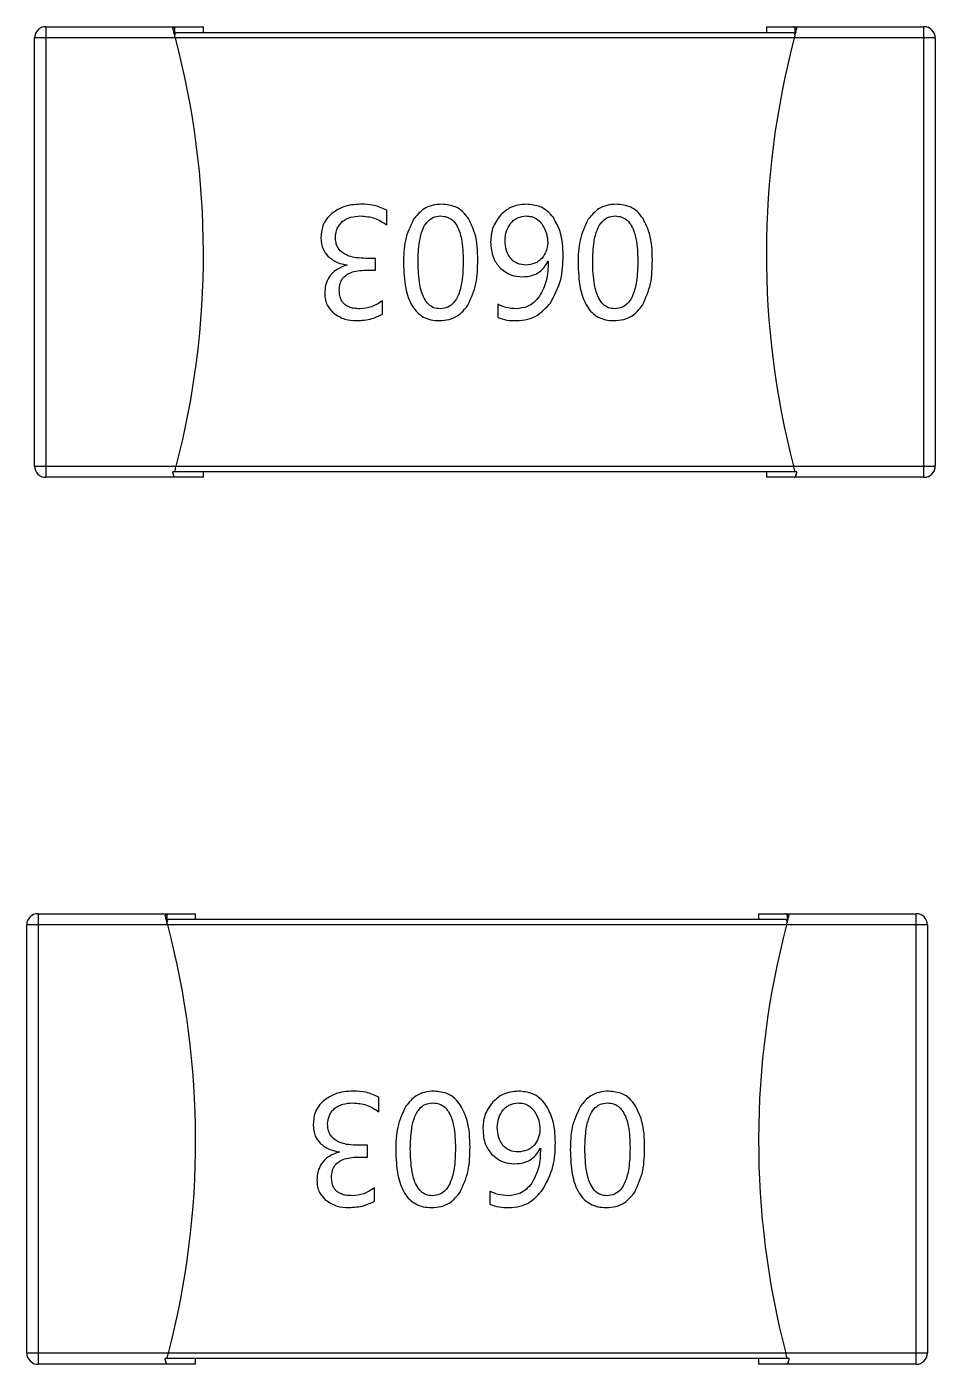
# Model space of a CAD drawing. Header units: millimetres. Extents: x 46.9 to 121.6, y 35.9 to 78.2.
# Drawn here: x 63.132 to 64.746, y 39.605 to 41.98 of the extents above; entities that cross this region are included whole.
import ezdxf

# ---------------------------------------------------------------- set-up
doc = ezdxf.new("R2010")
doc.units = ezdxf.units.MM

msp = doc.modelspace()

# ---------------------------------------------------------------- linework, layer by layer
at = {"color": 7, "linetype": 'Continuous', "lineweight": 25}
for p, q in [((63.1656, 41.9797), (63.1656, 41.1797)), ((63.1656, 41.9797), (63.4455, 41.9797)), ((63.3947, 41.977), (63.3912, 41.977)), ((63.3928, 41.9697), (63.3932, 41.9697)), ((63.3947, 41.9639), (63.3947, 41.977)), ((63.3974, 41.9697), (64.4937, 41.9697)), ((63.4455, 41.9697), (63.4455, 41.9797)), ((64.4455, 41.9797), (64.4455, 41.9697)), ((64.4455, 41.9797), (64.7255, 41.9797)), ((64.4999, 41.977), (64.4963, 41.977)), ((64.4963, 41.977), (64.4963, 41.9639)), ((64.4979, 41.9697), (64.4983, 41.9697)), ((64.7255, 41.1797), (64.7255, 41.9797)), ((64.7455, 41.9597), (63.1456, 41.9597)), ((63.1456, 41.1997), (63.1456, 41.9597)), ((64.7455, 41.9597), (64.7455, 41.1997)), ((63.7711, 41.6278), (63.7711, 41.654)), ((63.751, 41.5684), (63.7343, 41.5684)), ((63.751, 41.5475), (63.751, 41.5684)), ((63.7351, 41.5475), (63.751, 41.5475)), ((63.7634, 41.4692), (63.7634, 41.4931)), ((63.9683, 41.4869), (63.9683, 41.4637)), ((63.1456, 41.1997), (64.4937, 41.1997)), ((63.4455, 41.1797), (63.1656, 41.1797)), ((63.3947, 41.1897), (63.3912, 41.1897)), ((63.3928, 41.1824), (63.3932, 41.1824)), ((63.3932, 41.1824), (63.3932, 41.184)), ((64.4952, 41.1897), (63.3959, 41.1897)), ((63.4455, 41.1797), (63.4455, 41.1897)), ((64.4455, 41.1897), (64.4455, 41.1797)), ((64.7255, 41.1797), (64.4455, 41.1797)), ((64.4937, 41.1997), (64.7455, 41.1997)), ((64.4999, 41.1897), (64.4963, 41.1897)), ((64.4979, 41.184), (64.4979, 41.1824)), ((64.4979, 41.1824), (64.4983, 41.1824)), ((63.1518, 40.4049), (63.1518, 39.6049)), ((63.1518, 40.4049), (63.4317, 40.4049)), ((63.3809, 40.4022), (63.3774, 40.4022)), ((63.3809, 40.3891), (63.3809, 40.4022)), ((63.4317, 40.3949), (63.4317, 40.4049)), ((64.4317, 40.4049), (64.4317, 40.3949)), ((64.4317, 40.4049), (64.7117, 40.4049)), ((64.4861, 40.4022), (64.4825, 40.4022)), ((64.4825, 40.4022), (64.4825, 40.3891)), ((64.7117, 39.6049), (64.7117, 40.4049)), ((63.1318, 39.6249), (63.1318, 40.3849)), ((64.7317, 40.3849), (63.1318, 40.3849)), ((63.379, 40.3949), (63.3794, 40.3949)), ((63.3836, 40.3949), (64.4799, 40.3949)), ((64.4841, 40.3949), (64.4845, 40.3949)), ((64.7317, 40.3849), (64.7317, 39.6249)), ((63.7573, 40.053), (63.7573, 40.0792)), ((63.7372, 39.9936), (63.7205, 39.9936)), ((63.7372, 39.9727), (63.7372, 39.9936)), ((63.7213, 39.9727), (63.7372, 39.9727)), ((63.7496, 39.8944), (63.7496, 39.9183)), ((63.9545, 39.9121), (63.9545, 39.8889)), ((63.1318, 39.6249), (64.4799, 39.6249)), ((63.3809, 39.6149), (63.3774, 39.6149)), ((64.4814, 39.6149), (63.3821, 39.6149)), ((63.4317, 39.6049), (63.4317, 39.6149)), ((64.4317, 39.6149), (64.4317, 39.6049)), ((64.4799, 39.6249), (64.7317, 39.6249)), ((64.4861, 39.6149), (64.4825, 39.6149)), ((63.4317, 39.6049), (63.1518, 39.6049)), ((63.379, 39.6076), (63.3794, 39.6076)), ((63.3794, 39.6076), (63.3794, 39.6092)), ((64.7117, 39.6049), (64.4317, 39.6049)), ((64.4841, 39.6092), (64.4841, 39.6076)), ((64.4841, 39.6076), (64.4845, 39.6076))]:
    msp.add_line(p, q, dxfattribs=at)
for centre, radius, start, end in [((63.1656, 41.9597), 0.02, 90, 180), ((64.7255, 41.9597), 0.02, 0, 90), ((61.9456, 41.5768), 1.5, 345.4382, 14.7879), ((65.9455, 41.5768), 1.5, 165.2121, 194.5618), ((63.1656, 41.1997), 0.02, 180, 270), ((64.7255, 41.1997), 0.02, 270, 0), ((63.1518, 40.3849), 0.02, 90, 180), ((64.7117, 40.3849), 0.02, 0, 90), ((61.9318, 40.002), 1.5, 345.4382, 14.7879), ((65.9317, 40.002), 1.5, 165.2121, 194.5618), ((63.1518, 39.6249), 0.02, 180, 270), ((64.7117, 39.6249), 0.02, 270, 0)]:
    msp.add_arc(centre, radius, start, end, dxfattribs=at)
for points, knots in [([(63.3929, 41.9707), (63.3925, 41.9721), (63.3919, 41.9745), (63.3914, 41.9762), (63.3912, 41.977)], [0, 0, 0, 0, 0.564669, 1, 1, 1, 1]), ([(63.3928, 41.9697), (63.3928, 41.9699), (63.3928, 41.9702), (63.3929, 41.9705), (63.3929, 41.9707)], [0, 0, 0, 0, 0.559997, 1, 1, 1, 1]), ([(63.3929, 41.9707), (63.393, 41.9705), (63.3931, 41.9701), (63.3932, 41.9698), (63.3932, 41.9697)], [0, 0, 0, 0, 0.56, 1, 1, 1, 1]), ([(63.3959, 41.9597), (63.3953, 41.9616), (63.3944, 41.9651), (63.3936, 41.9683), (63.3932, 41.9697)], [0, 0, 0, 0, 0.559724, 1, 1, 1, 1]), ([(63.3947, 41.977), (63.3952, 41.9778), (63.3961, 41.9794), (63.397, 41.9796), (63.3974, 41.9797)], [0, 0, 0, 0, 0.559746, 1, 1, 1, 1]), ([(63.3949, 41.9633), (63.395, 41.9643), (63.3953, 41.9663), (63.396, 41.9683), (63.3967, 41.9695), (63.3971, 41.9696), (63.3974, 41.9697)], [0, 0, 0, 0, 0.274829, 0.552481, 0.774418, 1, 1, 1, 1]), ([(64.4963, 41.977), (64.4959, 41.9778), (64.495, 41.9794), (64.4941, 41.9796), (64.4937, 41.9797)], [0, 0, 0, 0, 0.558014, 1, 1, 1, 1]), ([(64.4937, 41.9697), (64.494, 41.9696), (64.4946, 41.9693), (64.4953, 41.9677), (64.4959, 41.9657), (64.4961, 41.9641), (64.4962, 41.9633)], [0, 0, 0, 0, 0.283508, 0.566177, 0.785164, 1, 1, 1, 1]), ([(64.4952, 41.9597), (64.4957, 41.9616), (64.4967, 41.9651), (64.4975, 41.9683), (64.4979, 41.9697)], [0, 0, 0, 0, 0.5610111, 1, 1, 1, 1]), ([(64.4979, 41.9697), (64.4979, 41.9699), (64.498, 41.9702), (64.4981, 41.9705), (64.4981, 41.9707)], [0, 0, 0, 0, 0.56, 1, 1, 1, 1]), ([(64.4981, 41.9707), (64.4985, 41.9721), (64.4992, 41.9745), (64.4997, 41.9762), (64.4999, 41.977)], [0, 0, 0, 0, 0.5631298, 1, 1, 1, 1]), ([(64.4983, 41.9697), (64.4983, 41.9699), (64.4982, 41.9702), (64.4982, 41.9705), (64.4981, 41.9707)], [0, 0, 0, 0, 0.559617, 1, 1, 1, 1]), ([(63.7253, 41.6646), (63.7142, 41.664), (63.6954, 41.6629), (63.6799, 41.6524), (63.6736, 41.6481)], [0, 0, 0, 0, 0.58927, 1, 1, 1, 1]), ([(63.7711, 41.654), (63.7636, 41.6574), (63.749, 41.664), (63.733, 41.6644), (63.7253, 41.6646)], [0, 0, 0, 0, 0.515881, 1, 1, 1, 1]), ([(63.869, 41.6646), (63.8633, 41.6642), (63.8523, 41.6635), (63.8336, 41.6556), (63.8245, 41.6447), (63.8189, 41.6379)], [0, 0, 0, 0, 0.288391, 0.55882, 1, 1, 1, 1]), ([(63.9163, 41.6392), (63.913, 41.6435), (63.9068, 41.6518), (63.8907, 41.6624), (63.8773, 41.6637), (63.869, 41.6646)], [0, 0, 0, 0, 0.28823, 0.55782, 1, 1, 1, 1]), ([(64.0193, 41.6646), (64.0095, 41.6637), (63.9922, 41.662), (63.9793, 41.6507), (63.9737, 41.6458)], [0, 0, 0, 0, 0.566262, 1, 1, 1, 1]), ([(64.0672, 41.6408), (64.0638, 41.6449), (64.0572, 41.6527), (64.041, 41.6626), (64.0276, 41.6638), (64.0193, 41.6646)], [0, 0, 0, 0, 0.28371, 0.553416, 1, 1, 1, 1]), ([(64.1791, 41.6646), (64.1734, 41.6642), (64.1624, 41.6635), (64.1437, 41.6556), (64.1347, 41.6447), (64.129, 41.6379)], [0, 0, 0, 0, 0.2883908, 0.5588198, 1, 1, 1, 1]), ([(64.2264, 41.6392), (64.2232, 41.6435), (64.2169, 41.6518), (64.2009, 41.6624), (64.1875, 41.6637), (64.1791, 41.6646)], [0, 0, 0, 0, 0.28823, 0.55782, 1, 1, 1, 1]), ([(63.6736, 41.6481), (63.6703, 41.6449), (63.6638, 41.6386), (63.6558, 41.6239), (63.6548, 41.612), (63.6541, 41.6045)], [0, 0, 0, 0, 0.279307, 0.550198, 1, 1, 1, 1]), ([(63.68, 41.6063), (63.6806, 41.6116), (63.6816, 41.6193), (63.6868, 41.6282), (63.6903, 41.6318), (63.6921, 41.6336)], [0, 0, 0, 0, 0.509394, 0.751839, 1, 1, 1, 1]), ([(63.6921, 41.6336), (63.6942, 41.6352), (63.6988, 41.6385), (63.7098, 41.6428), (63.7188, 41.6433), (63.7248, 41.6437)], [0, 0, 0, 0, 0.228631, 0.484644, 1, 1, 1, 1]), ([(63.7248, 41.6437), (63.7332, 41.643), (63.75, 41.6417), (63.7641, 41.6324), (63.7711, 41.6278)], [0, 0, 0, 0, 0.499309, 1, 1, 1, 1]), ([(63.8189, 41.6379), (63.8132, 41.6256), (63.8017, 41.601), (63.8012, 41.5739), (63.8009, 41.5604)], [0, 0, 0, 0, 0.499978, 1, 1, 1, 1]), ([(63.8269, 41.5627), (63.8272, 41.5744), (63.8277, 41.5938), (63.8335, 41.6177), (63.8417, 41.6329), (63.853, 41.6422), (63.8621, 41.6432), (63.8667, 41.6437)], [0, 0, 0, 0, 0.351816, 0.579785, 0.732323, 0.864404, 1, 1, 1, 1]), ([(63.8667, 41.6437), (63.8707, 41.6433), (63.8785, 41.6427), (63.8891, 41.636), (63.8987, 41.6229), (63.9061, 41.5981), (63.9067, 41.5771), (63.9071, 41.564)], [0, 0, 0, 0, 0.121688, 0.232035, 0.366597, 0.604955, 1, 1, 1, 1]), ([(63.9329, 41.5652), (63.9325, 41.5812), (63.932, 41.6072), (63.9206, 41.6304), (63.9163, 41.6392)], [0, 0, 0, 0, 0.619316, 1, 1, 1, 1]), ([(63.9737, 41.6458), (63.9679, 41.638), (63.9573, 41.6235), (63.9563, 41.6057), (63.9558, 41.5976)], [0, 0, 0, 0, 0.5404618, 1, 1, 1, 1]), ([(63.9814, 41.6003), (63.9818, 41.6061), (63.9825, 41.6175), (63.9888, 41.6269), (63.9918, 41.6315)], [0, 0, 0, 0, 0.515713, 1, 1, 1, 1]), ([(63.9918, 41.6315), (63.9936, 41.6333), (63.9972, 41.6368), (64.006, 41.642), (64.0135, 41.643), (64.0186, 41.6437)], [0, 0, 0, 0, 0.252847, 0.49709, 1, 1, 1, 1]), ([(64.0186, 41.6437), (64.0218, 41.6435), (64.0279, 41.6431), (64.0382, 41.6389), (64.0434, 41.6332), (64.0467, 41.6296)], [0, 0, 0, 0, 0.295822, 0.557156, 1, 1, 1, 1]), ([(64.0845, 41.5732), (64.084, 41.5878), (64.0833, 41.6119), (64.0717, 41.6327), (64.0672, 41.6408)], [0, 0, 0, 0, 0.61021, 1, 1, 1, 1]), ([(64.129, 41.6379), (64.1233, 41.6256), (64.1118, 41.601), (64.1113, 41.5739), (64.1111, 41.5604)], [0, 0, 0, 0, 0.499978, 1, 1, 1, 1]), ([(64.137, 41.5627), (64.1373, 41.5744), (64.1379, 41.5938), (64.1436, 41.6177), (64.1519, 41.6329), (64.1632, 41.6422), (64.1722, 41.6432), (64.1768, 41.6437)], [0, 0, 0, 0, 0.351816, 0.579785, 0.732323, 0.864404, 1, 1, 1, 1]), ([(64.1768, 41.6437), (64.1809, 41.6433), (64.1886, 41.6427), (64.1992, 41.636), (64.2088, 41.6229), (64.2162, 41.5981), (64.2168, 41.5771), (64.2172, 41.564)], [0, 0, 0, 0, 0.1216883, 0.2320353, 0.3665967, 0.6049552, 1, 1, 1, 1]), ([(64.243, 41.5652), (64.2427, 41.5812), (64.2421, 41.6072), (64.2307, 41.6304), (64.2264, 41.6392)], [0, 0, 0, 0, 0.619316, 1, 1, 1, 1]), ([(63.7343, 41.5684), (63.7285, 41.5686), (63.7183, 41.5689), (63.705, 41.5719), (63.6954, 41.5762), (63.6885, 41.5817), (63.6837, 41.5884), (63.6805, 41.5967), (63.6802, 41.6029), (63.68, 41.6063)], [0, 0, 0, 0, 0.231348, 0.40628, 0.539648, 0.6487, 0.752933, 0.864661, 1, 1, 1, 1]), ([(64.0467, 41.6296), (64.0499, 41.6242), (64.0561, 41.6137), (64.0568, 41.6016), (64.0571, 41.5958)], [0, 0, 0, 0, 0.520768, 1, 1, 1, 1]), ([(63.6541, 41.6045), (63.6548, 41.5977), (63.6559, 41.5856), (63.6635, 41.5763), (63.6668, 41.5723)], [0, 0, 0, 0, 0.56689, 1, 1, 1, 1]), ([(63.9558, 41.5976), (63.9564, 41.5879), (63.9575, 41.5714), (63.9672, 41.5582), (63.9713, 41.5527)], [0, 0, 0, 0, 0.583943, 1, 1, 1, 1]), ([(63.9913, 41.5682), (63.9884, 41.5728), (63.9823, 41.5826), (63.9818, 41.5942), (63.9814, 41.6003)], [0, 0, 0, 0, 0.470719, 1, 1, 1, 1]), ([(64.0571, 41.5958), (64.0566, 41.5907), (64.0555, 41.5806), (64.0495, 41.5723), (64.0466, 41.5682)], [0, 0, 0, 0, 0.501966, 1, 1, 1, 1]), ([(63.6668, 41.5723), (63.6722, 41.5679), (63.6823, 41.5598), (63.695, 41.5578), (63.701, 41.5569)], [0, 0, 0, 0, 0.533051, 1, 1, 1, 1]), ([(63.8009, 41.5604), (63.8015, 41.5454), (63.8024, 41.5189), (63.8123, 41.4885), (63.8251, 41.472), (63.8364, 41.4637), (63.8498, 41.4587), (63.8595, 41.4581), (63.8645, 41.4579)], [0, 0, 0, 0, 0.331386, 0.583053, 0.688634, 0.788355, 0.889745, 1, 1, 1, 1]), ([(63.8659, 41.4789), (63.8621, 41.4793), (63.8548, 41.4799), (63.8446, 41.4868), (63.8351, 41.5005), (63.8279, 41.5267), (63.8273, 41.5488), (63.8269, 41.5627)], [0, 0, 0, 0, 0.1099366, 0.2142178, 0.3482632, 0.5925867, 1, 1, 1, 1]), ([(63.9071, 41.564), (63.9068, 41.5517), (63.9062, 41.5313), (63.9003, 41.5061), (63.8917, 41.4902), (63.88, 41.4804), (63.8706, 41.4794), (63.8659, 41.4789)], [0, 0, 0, 0, 0.3533601, 0.5827108, 0.7352162, 0.8662597, 1, 1, 1, 1]), ([(63.9154, 41.4851), (63.921, 41.4977), (63.9323, 41.5232), (63.9327, 41.5511), (63.9329, 41.5652)], [0, 0, 0, 0, 0.4958576, 1, 1, 1, 1]), ([(64.0189, 41.5566), (64.0136, 41.5571), (64.0058, 41.5578), (63.9967, 41.5629), (63.9931, 41.5664), (63.9913, 41.5682)], [0, 0, 0, 0, 0.513507, 0.754491, 1, 1, 1, 1]), ([(64.0127, 41.5357), (64.0181, 41.5361), (64.0286, 41.5368), (64.0418, 41.5432), (64.0517, 41.5523), (64.0558, 41.5595), (64.058, 41.5632)], [0, 0, 0, 0, 0.290752, 0.557527, 0.769999, 1, 1, 1, 1]), ([(64.0466, 41.5682), (64.0447, 41.5665), (64.041, 41.5631), (64.0319, 41.5582), (64.0242, 41.5573), (64.0189, 41.5566)], [0, 0, 0, 0, 0.245972, 0.488321, 1, 1, 1, 1]), ([(64.058, 41.5632), (64.0578, 41.5514), (64.0575, 41.5295), (64.0473, 41.5103), (64.0427, 41.5015)], [0, 0, 0, 0, 0.542588, 1, 1, 1, 1]), ([(64.0618, 41.4891), (64.0691, 41.5027), (64.0832, 41.529), (64.0841, 41.5588), (64.0845, 41.5732)], [0, 0, 0, 0, 0.517188, 1, 1, 1, 1]), ([(64.1111, 41.5604), (64.1116, 41.5454), (64.1125, 41.5189), (64.1224, 41.4885), (64.1352, 41.472), (64.1466, 41.4637), (64.16, 41.4587), (64.1696, 41.4581), (64.1746, 41.4579)], [0, 0, 0, 0, 0.331386, 0.583053, 0.688634, 0.788355, 0.889745, 1, 1, 1, 1]), ([(64.176, 41.4789), (64.1723, 41.4793), (64.1649, 41.4799), (64.1547, 41.4868), (64.1453, 41.5005), (64.138, 41.5267), (64.1374, 41.5488), (64.137, 41.5627)], [0, 0, 0, 0, 0.109937, 0.214218, 0.348263, 0.592587, 1, 1, 1, 1]), ([(64.2172, 41.564), (64.2169, 41.5517), (64.2164, 41.5313), (64.2104, 41.5061), (64.2018, 41.4902), (64.1901, 41.4804), (64.1808, 41.4794), (64.176, 41.4789)], [0, 0, 0, 0, 0.35336, 0.582711, 0.735216, 0.86626, 1, 1, 1, 1]), ([(64.2255, 41.4851), (64.2311, 41.4977), (64.2424, 41.5232), (64.2428, 41.5511), (64.243, 41.5652)], [0, 0, 0, 0, 0.495858, 1, 1, 1, 1]), ([(63.701, 41.5569), (63.6943, 41.5544), (63.6818, 41.5498), (63.6686, 41.5367), (63.6619, 41.5215), (63.6613, 41.5113), (63.661, 41.5059)], [0, 0, 0, 0, 0.301879, 0.564483, 0.770914, 1, 1, 1, 1]), ([(63.6869, 41.5118), (63.6872, 41.5159), (63.6877, 41.5232), (63.6924, 41.5328), (63.6994, 41.5394), (63.7086, 41.544), (63.7206, 41.547), (63.7298, 41.5473), (63.7351, 41.5475)], [0, 0, 0, 0, 0.177791, 0.319078, 0.460254, 0.594127, 0.768288, 1, 1, 1, 1]), ([(63.9713, 41.5527), (63.9778, 41.5472), (63.9899, 41.5372), (64.0055, 41.5362), (64.0127, 41.5357)], [0, 0, 0, 0, 0.539829, 1, 1, 1, 1]), ([(63.7237, 41.4789), (63.72, 41.4791), (63.7135, 41.4793), (63.7048, 41.4816), (63.6984, 41.485), (63.6935, 41.4894), (63.6898, 41.4952), (63.6874, 41.5028), (63.6871, 41.5086), (63.6869, 41.5118)], [0, 0, 0, 0, 0.196201, 0.348397, 0.470472, 0.579064, 0.694404, 0.829149, 1, 1, 1, 1]), ([(63.661, 41.5059), (63.6612, 41.5021), (63.6616, 41.4948), (63.6661, 41.4822), (63.6725, 41.4755), (63.6765, 41.4713)], [0, 0, 0, 0, 0.2909609, 0.564442, 1, 1, 1, 1]), ([(63.7634, 41.4931), (63.7572, 41.489), (63.7451, 41.4809), (63.7307, 41.4796), (63.7237, 41.4789)], [0, 0, 0, 0, 0.515251, 1, 1, 1, 1]), ([(64.0427, 41.5015), (64.0395, 41.4975), (64.0336, 41.4901), (64.0194, 41.4809), (64.008, 41.4797), (64.0009, 41.4789)], [0, 0, 0, 0, 0.311103, 0.573673, 1, 1, 1, 1]), ([(64.0017, 41.4579), (64.0083, 41.4583), (64.0213, 41.4592), (64.0434, 41.4685), (64.0547, 41.4812), (64.0618, 41.4891)], [0, 0, 0, 0, 0.283019, 0.553043, 1, 1, 1, 1]), ([(63.6765, 41.4713), (63.6831, 41.467), (63.6956, 41.4589), (63.7105, 41.4582), (63.7175, 41.4579)], [0, 0, 0, 0, 0.528186, 1, 1, 1, 1]), ([(63.7175, 41.4579), (63.7268, 41.4584), (63.7429, 41.4593), (63.7573, 41.4663), (63.7634, 41.4692)], [0, 0, 0, 0, 0.578828, 1, 1, 1, 1]), ([(63.8645, 41.4579), (63.8703, 41.4582), (63.8816, 41.459), (63.9007, 41.4669), (63.9098, 41.4782), (63.9154, 41.4851)], [0, 0, 0, 0, 0.292157, 0.563194, 1, 1, 1, 1]), ([(64.0009, 41.4789), (63.9948, 41.4793), (63.9834, 41.4801), (63.973, 41.4848), (63.9683, 41.4869)], [0, 0, 0, 0, 0.544112, 1, 1, 1, 1]), ([(63.9683, 41.4637), (63.9737, 41.4618), (63.9846, 41.4581), (63.996, 41.4579), (64.0017, 41.4579)], [0, 0, 0, 0, 0.502037, 1, 1, 1, 1]), ([(64.1746, 41.4579), (64.1805, 41.4582), (64.1918, 41.459), (64.2108, 41.4669), (64.2199, 41.4782), (64.2255, 41.4851)], [0, 0, 0, 0, 0.292157, 0.563194, 1, 1, 1, 1]), ([(63.3929, 41.183), (63.3925, 41.184), (63.3919, 41.1859), (63.3914, 41.1886), (63.3912, 41.1897)], [0, 0, 0, 0, 0.56466, 1, 1, 1, 1]), ([(63.3928, 41.1824), (63.3928, 41.1825), (63.3928, 41.1827), (63.3929, 41.1829), (63.3929, 41.183)], [0, 0, 0, 0, 0.559997, 1, 1, 1, 1]), ([(63.3929, 41.183), (63.393, 41.1832), (63.3931, 41.1835), (63.3932, 41.1838), (63.3932, 41.184)], [0, 0, 0, 0, 0.56, 1, 1, 1, 1]), ([(63.3959, 41.1797), (63.3953, 41.1798), (63.3944, 41.1801), (63.3936, 41.1817), (63.3932, 41.1824)], [0, 0, 0, 0, 0.559724, 1, 1, 1, 1]), ([(63.3947, 41.1897), (63.3952, 41.1915), (63.3961, 41.1947), (63.397, 41.1982), (63.3974, 41.1997)], [0, 0, 0, 0, 0.559746, 1, 1, 1, 1]), ([(63.3959, 41.1897), (63.3957, 41.1897), (63.3954, 41.1898), (63.395, 41.1902), (63.3949, 41.1904)], [0, 0, 0, 0, 0.56075, 1, 1, 1, 1]), ([(64.4963, 41.1897), (64.4959, 41.1915), (64.495, 41.1947), (64.4941, 41.1982), (64.4937, 41.1997)], [0, 0, 0, 0, 0.557902, 1, 1, 1, 1]), ([(64.4962, 41.1904), (64.496, 41.1902), (64.4957, 41.1898), (64.4953, 41.1897), (64.4952, 41.1897)], [0, 0, 0, 0, 0.558902, 1, 1, 1, 1]), ([(64.4952, 41.1797), (64.4957, 41.1798), (64.4967, 41.1801), (64.4975, 41.1817), (64.4979, 41.1824)], [0, 0, 0, 0, 0.561011, 1, 1, 1, 1]), ([(64.4979, 41.184), (64.4979, 41.1838), (64.498, 41.1835), (64.4981, 41.1831), (64.4981, 41.183)], [0, 0, 0, 0, 0.56, 1, 1, 1, 1]), ([(64.4981, 41.183), (64.4985, 41.184), (64.4992, 41.1859), (64.4997, 41.1885), (64.4999, 41.1897)], [0, 0, 0, 0, 0.56313, 1, 1, 1, 1]), ([(64.4983, 41.1824), (64.4983, 41.1825), (64.4982, 41.1827), (64.4982, 41.1829), (64.4981, 41.183)], [0, 0, 0, 0, 0.559617, 1, 1, 1, 1]), ([(63.3791, 40.3959), (63.3787, 40.3973), (63.3781, 40.3997), (63.3776, 40.4014), (63.3774, 40.4022)], [0, 0, 0, 0, 0.564669, 1, 1, 1, 1]), ([(63.379, 40.3949), (63.379, 40.3951), (63.379, 40.3954), (63.3791, 40.3957), (63.3791, 40.3959)], [0, 0, 0, 0, 0.559997, 1, 1, 1, 1]), ([(63.3791, 40.3959), (63.3792, 40.3957), (63.3793, 40.3953), (63.3793, 40.395), (63.3794, 40.3949)], [0, 0, 0, 0, 0.56, 1, 1, 1, 1]), ([(63.3809, 40.4022), (63.3814, 40.4031), (63.3823, 40.4046), (63.3832, 40.4048), (63.3836, 40.4049)], [0, 0, 0, 0, 0.559746, 1, 1, 1, 1]), ([(64.4825, 40.4022), (64.4821, 40.403), (64.4812, 40.4046), (64.4803, 40.4048), (64.4799, 40.4049)], [0, 0, 0, 0, 0.558014, 1, 1, 1, 1]), ([(64.4841, 40.3949), (64.4841, 40.3951), (64.4842, 40.3954), (64.4843, 40.3957), (64.4843, 40.3959)], [0, 0, 0, 0, 0.56, 1, 1, 1, 1]), ([(64.4843, 40.3959), (64.4847, 40.3973), (64.4854, 40.3997), (64.4859, 40.4014), (64.4861, 40.4022)], [0, 0, 0, 0, 0.5631298, 1, 1, 1, 1]), ([(64.4845, 40.3949), (64.4845, 40.3951), (64.4844, 40.3954), (64.4844, 40.3957), (64.4843, 40.3959)], [0, 0, 0, 0, 0.559617, 1, 1, 1, 1]), ([(63.3821, 40.3849), (63.3815, 40.3868), (63.3806, 40.3903), (63.3798, 40.3935), (63.3794, 40.3949)], [0, 0, 0, 0, 0.559724, 1, 1, 1, 1]), ([(63.3811, 40.3885), (63.3812, 40.3895), (63.3815, 40.3915), (63.3822, 40.3935), (63.3829, 40.3947), (63.3833, 40.3948), (63.3836, 40.3949)], [0, 0, 0, 0, 0.274829, 0.552481, 0.774418, 1, 1, 1, 1]), ([(64.4799, 40.3949), (64.4802, 40.3948), (64.4808, 40.3945), (64.4815, 40.3929), (64.4821, 40.3909), (64.4823, 40.3893), (64.4824, 40.3885)], [0, 0, 0, 0, 0.283508, 0.566177, 0.785164, 1, 1, 1, 1]), ([(64.4814, 40.3849), (64.4819, 40.3868), (64.4828, 40.3903), (64.4837, 40.3935), (64.4841, 40.3949)], [0, 0, 0, 0, 0.5610111, 1, 1, 1, 1]), ([(63.7115, 40.0898), (63.7004, 40.0892), (63.6816, 40.0881), (63.6661, 40.0776), (63.6598, 40.0733)], [0, 0, 0, 0, 0.58927, 1, 1, 1, 1]), ([(63.7573, 40.0792), (63.7498, 40.0826), (63.7352, 40.0892), (63.7192, 40.0896), (63.7115, 40.0898)], [0, 0, 0, 0, 0.515881, 1, 1, 1, 1]), ([(63.8552, 40.0898), (63.8495, 40.0894), (63.8385, 40.0887), (63.8198, 40.0808), (63.8107, 40.0699), (63.8051, 40.0631)], [0, 0, 0, 0, 0.288391, 0.55882, 1, 1, 1, 1]), ([(63.9025, 40.0644), (63.8992, 40.0687), (63.893, 40.077), (63.8769, 40.0876), (63.8635, 40.0889), (63.8552, 40.0898)], [0, 0, 0, 0, 0.28823, 0.55782, 1, 1, 1, 1]), ([(64.0055, 40.0898), (63.9957, 40.0889), (63.9784, 40.0873), (63.9655, 40.0759), (63.9599, 40.071)], [0, 0, 0, 0, 0.566262, 1, 1, 1, 1]), ([(64.0534, 40.066), (64.05, 40.0701), (64.0434, 40.0779), (64.0272, 40.0878), (64.0138, 40.089), (64.0055, 40.0898)], [0, 0, 0, 0, 0.28371, 0.553416, 1, 1, 1, 1]), ([(64.1653, 40.0898), (64.1596, 40.0894), (64.1486, 40.0887), (64.1299, 40.0808), (64.1209, 40.0699), (64.1152, 40.0631)], [0, 0, 0, 0, 0.2883908, 0.5588198, 1, 1, 1, 1]), ([(64.2126, 40.0644), (64.2094, 40.0687), (64.2031, 40.077), (64.1871, 40.0876), (64.1737, 40.0889), (64.1653, 40.0898)], [0, 0, 0, 0, 0.28823, 0.55782, 1, 1, 1, 1]), ([(63.6598, 40.0733), (63.6565, 40.0701), (63.65, 40.0638), (63.642, 40.0491), (63.641, 40.0372), (63.6403, 40.0297)], [0, 0, 0, 0, 0.279307, 0.550198, 1, 1, 1, 1]), ([(63.6783, 40.0588), (63.6804, 40.0604), (63.685, 40.0637), (63.696, 40.068), (63.705, 40.0685), (63.711, 40.0689)], [0, 0, 0, 0, 0.228631, 0.484644, 1, 1, 1, 1]), ([(63.711, 40.0689), (63.7194, 40.0682), (63.7362, 40.0669), (63.7503, 40.0576), (63.7573, 40.053)], [0, 0, 0, 0, 0.499309, 1, 1, 1, 1]), ([(63.8051, 40.0631), (63.7994, 40.0508), (63.7879, 40.0262), (63.7874, 39.9991), (63.7871, 39.9856)], [0, 0, 0, 0, 0.499978, 1, 1, 1, 1]), ([(63.8131, 39.9879), (63.8134, 39.9996), (63.8139, 40.019), (63.8197, 40.0429), (63.8279, 40.0581), (63.8392, 40.0674), (63.8483, 40.0684), (63.8529, 40.0689)], [0, 0, 0, 0, 0.351816, 0.579785, 0.732323, 0.864404, 1, 1, 1, 1]), ([(63.8529, 40.0689), (63.8569, 40.0685), (63.8647, 40.0679), (63.8753, 40.0612), (63.8849, 40.0481), (63.8923, 40.0233), (63.8929, 40.0023), (63.8933, 39.9892)], [0, 0, 0, 0, 0.121688, 0.232035, 0.366597, 0.604955, 1, 1, 1, 1]), ([(63.9191, 39.9904), (63.9187, 40.0064), (63.9182, 40.0324), (63.9068, 40.0556), (63.9025, 40.0644)], [0, 0, 0, 0, 0.619316, 1, 1, 1, 1]), ([(63.9599, 40.071), (63.9541, 40.0632), (63.9435, 40.0487), (63.9424, 40.0309), (63.942, 40.0228)], [0, 0, 0, 0, 0.5404618, 1, 1, 1, 1]), ([(63.978, 40.0567), (63.9798, 40.0585), (63.9834, 40.062), (63.9922, 40.0672), (63.9997, 40.0682), (64.0048, 40.0689)], [0, 0, 0, 0, 0.252847, 0.49709, 1, 1, 1, 1]), ([(64.0048, 40.0689), (64.008, 40.0687), (64.0141, 40.0683), (64.0244, 40.0641), (64.0296, 40.0584), (64.0329, 40.0548)], [0, 0, 0, 0, 0.295822, 0.557156, 1, 1, 1, 1]), ([(64.0707, 39.9984), (64.0702, 40.013), (64.0695, 40.0371), (64.0579, 40.0579), (64.0534, 40.066)], [0, 0, 0, 0, 0.61021, 1, 1, 1, 1]), ([(64.1152, 40.0631), (64.1095, 40.0508), (64.098, 40.0262), (64.0975, 39.9991), (64.0973, 39.9856)], [0, 0, 0, 0, 0.499978, 1, 1, 1, 1]), ([(64.1232, 39.9879), (64.1235, 39.9996), (64.1241, 40.019), (64.1298, 40.0429), (64.1381, 40.0581), (64.1494, 40.0674), (64.1584, 40.0684), (64.163, 40.0689)], [0, 0, 0, 0, 0.351816, 0.579785, 0.732323, 0.864404, 1, 1, 1, 1]), ([(64.163, 40.0689), (64.1671, 40.0685), (64.1748, 40.0679), (64.1854, 40.0612), (64.195, 40.0481), (64.2024, 40.0233), (64.203, 40.0023), (64.2034, 39.9892)], [0, 0, 0, 0, 0.1216883, 0.2320353, 0.3665967, 0.6049552, 1, 1, 1, 1]), ([(64.2292, 39.9904), (64.2289, 40.0064), (64.2283, 40.0324), (64.2169, 40.0556), (64.2126, 40.0644)], [0, 0, 0, 0, 0.619316, 1, 1, 1, 1]), ([(63.6662, 40.0316), (63.6668, 40.0368), (63.6678, 40.0445), (63.673, 40.0534), (63.6765, 40.057), (63.6783, 40.0588)], [0, 0, 0, 0, 0.509394, 0.751839, 1, 1, 1, 1]), ([(63.9676, 40.0255), (63.968, 40.0313), (63.9687, 40.0427), (63.975, 40.0521), (63.978, 40.0567)], [0, 0, 0, 0, 0.515713, 1, 1, 1, 1]), ([(64.0329, 40.0548), (64.0361, 40.0494), (64.0423, 40.0389), (64.043, 40.0268), (64.0433, 40.021)], [0, 0, 0, 0, 0.520768, 1, 1, 1, 1]), ([(63.6403, 40.0297), (63.641, 40.0229), (63.6421, 40.0108), (63.6497, 40.0015), (63.653, 39.9975)], [0, 0, 0, 0, 0.56689, 1, 1, 1, 1]), ([(63.7205, 39.9936), (63.7147, 39.9938), (63.7045, 39.9941), (63.6912, 39.9971), (63.6816, 40.0015), (63.6747, 40.0069), (63.6699, 40.0136), (63.6667, 40.0219), (63.6664, 40.0281), (63.6662, 40.0316)], [0, 0, 0, 0, 0.231348, 0.40628, 0.539648, 0.6487, 0.752933, 0.864661, 1, 1, 1, 1]), ([(63.942, 40.0228), (63.9426, 40.0131), (63.9437, 39.9966), (63.9534, 39.9834), (63.9575, 39.9779)], [0, 0, 0, 0, 0.583943, 1, 1, 1, 1]), ([(63.9775, 39.9934), (63.9746, 39.998), (63.9685, 40.0078), (63.968, 40.0194), (63.9676, 40.0255)], [0, 0, 0, 0, 0.470719, 1, 1, 1, 1]), ([(64.0433, 40.021), (64.0428, 40.0159), (64.0417, 40.0058), (64.0357, 39.9975), (64.0328, 39.9934)], [0, 0, 0, 0, 0.501966, 1, 1, 1, 1]), ([(63.653, 39.9975), (63.6584, 39.9931), (63.6685, 39.985), (63.6812, 39.983), (63.6872, 39.9821)], [0, 0, 0, 0, 0.533051, 1, 1, 1, 1]), ([(64.0051, 39.9818), (63.9998, 39.9823), (63.992, 39.983), (63.9828, 39.9881), (63.9793, 39.9916), (63.9775, 39.9934)], [0, 0, 0, 0, 0.513507, 0.754491, 1, 1, 1, 1]), ([(64.0328, 39.9934), (64.0309, 39.9917), (64.0272, 39.9883), (64.0181, 39.9834), (64.0104, 39.9825), (64.0051, 39.9818)], [0, 0, 0, 0, 0.245972, 0.488321, 1, 1, 1, 1]), ([(64.048, 39.9143), (64.0553, 39.9279), (64.0694, 39.9542), (64.0703, 39.984), (64.0707, 39.9984)], [0, 0, 0, 0, 0.517188, 1, 1, 1, 1]), ([(63.6872, 39.9821), (63.6805, 39.9796), (63.668, 39.975), (63.6548, 39.9619), (63.6481, 39.9467), (63.6475, 39.9365), (63.6472, 39.9311)], [0, 0, 0, 0, 0.301879, 0.564483, 0.770914, 1, 1, 1, 1]), ([(63.6731, 39.937), (63.6734, 39.9411), (63.6739, 39.9484), (63.6786, 39.958), (63.6856, 39.9646), (63.6948, 39.9692), (63.7068, 39.9722), (63.716, 39.9725), (63.7213, 39.9727)], [0, 0, 0, 0, 0.177791, 0.319078, 0.460254, 0.594127, 0.768288, 1, 1, 1, 1]), ([(63.7871, 39.9856), (63.7877, 39.9706), (63.7886, 39.9441), (63.7985, 39.9138), (63.8113, 39.8972), (63.8226, 39.8889), (63.836, 39.8839), (63.8457, 39.8833), (63.8507, 39.8831)], [0, 0, 0, 0, 0.331386, 0.583053, 0.688634, 0.788355, 0.889745, 1, 1, 1, 1]), ([(63.8521, 39.9041), (63.8483, 39.9045), (63.841, 39.9051), (63.8308, 39.912), (63.8213, 39.9257), (63.8141, 39.9519), (63.8135, 39.974), (63.8131, 39.9879)], [0, 0, 0, 0, 0.1099366, 0.2142178, 0.3482632, 0.5925867, 1, 1, 1, 1]), ([(63.8933, 39.9892), (63.893, 39.9769), (63.8924, 39.9565), (63.8865, 39.9313), (63.8779, 39.9154), (63.8662, 39.9056), (63.8568, 39.9046), (63.8521, 39.9041)], [0, 0, 0, 0, 0.3533601, 0.5827108, 0.7352162, 0.8662597, 1, 1, 1, 1]), ([(63.9016, 39.9103), (63.9072, 39.9229), (63.9185, 39.9484), (63.9189, 39.9763), (63.9191, 39.9904)], [0, 0, 0, 0, 0.4958576, 1, 1, 1, 1]), ([(63.9575, 39.9779), (63.964, 39.9724), (63.9761, 39.9624), (63.9917, 39.9614), (63.9989, 39.9609)], [0, 0, 0, 0, 0.539829, 1, 1, 1, 1]), ([(63.9989, 39.9609), (64.0043, 39.9613), (64.0148, 39.962), (64.028, 39.9684), (64.0379, 39.9775), (64.042, 39.9847), (64.0442, 39.9884)], [0, 0, 0, 0, 0.290752, 0.557527, 0.769999, 1, 1, 1, 1]), ([(64.0442, 39.9884), (64.044, 39.9766), (64.0437, 39.9548), (64.0335, 39.9355), (64.0289, 39.9267)], [0, 0, 0, 0, 0.542588, 1, 1, 1, 1]), ([(64.0973, 39.9856), (64.0978, 39.9706), (64.0987, 39.9441), (64.1086, 39.9138), (64.1214, 39.8972), (64.1328, 39.8889), (64.1462, 39.8839), (64.1558, 39.8833), (64.1608, 39.8831)], [0, 0, 0, 0, 0.331386, 0.583053, 0.688634, 0.788355, 0.889745, 1, 1, 1, 1]), ([(64.1622, 39.9041), (64.1585, 39.9045), (64.1511, 39.9051), (64.1409, 39.912), (64.1315, 39.9257), (64.1242, 39.9519), (64.1236, 39.974), (64.1232, 39.9879)], [0, 0, 0, 0, 0.109937, 0.214218, 0.348263, 0.592587, 1, 1, 1, 1]), ([(64.2034, 39.9892), (64.2031, 39.9769), (64.2026, 39.9565), (64.1966, 39.9313), (64.188, 39.9154), (64.1763, 39.9056), (64.167, 39.9046), (64.1622, 39.9041)], [0, 0, 0, 0, 0.35336, 0.582711, 0.735216, 0.86626, 1, 1, 1, 1]), ([(64.2117, 39.9103), (64.2173, 39.9229), (64.2286, 39.9484), (64.229, 39.9763), (64.2292, 39.9904)], [0, 0, 0, 0, 0.495858, 1, 1, 1, 1]), ([(63.6472, 39.9311), (63.6474, 39.9273), (63.6478, 39.92), (63.6523, 39.9074), (63.6587, 39.9007), (63.6627, 39.8965)], [0, 0, 0, 0, 0.2909609, 0.564442, 1, 1, 1, 1]), ([(63.7099, 39.9041), (63.7062, 39.9043), (63.6997, 39.9045), (63.691, 39.9068), (63.6846, 39.9102), (63.6797, 39.9146), (63.676, 39.9204), (63.6735, 39.928), (63.6733, 39.9338), (63.6731, 39.937)], [0, 0, 0, 0, 0.196201, 0.348397, 0.470472, 0.579064, 0.694404, 0.829149, 1, 1, 1, 1]), ([(64.0289, 39.9267), (64.0257, 39.9227), (64.0198, 39.9153), (64.0056, 39.9061), (63.9942, 39.9049), (63.9871, 39.9041)], [0, 0, 0, 0, 0.311103, 0.573673, 1, 1, 1, 1]), ([(63.6627, 39.8965), (63.6693, 39.8922), (63.6818, 39.8841), (63.6967, 39.8834), (63.7037, 39.8831)], [0, 0, 0, 0, 0.528186, 1, 1, 1, 1]), ([(63.7496, 39.9183), (63.7434, 39.9142), (63.7313, 39.9061), (63.7169, 39.9048), (63.7099, 39.9041)], [0, 0, 0, 0, 0.515251, 1, 1, 1, 1]), ([(63.8507, 39.8831), (63.8565, 39.8834), (63.8678, 39.8842), (63.8869, 39.8921), (63.896, 39.9034), (63.9016, 39.9103)], [0, 0, 0, 0, 0.292157, 0.563194, 1, 1, 1, 1]), ([(63.9871, 39.9041), (63.981, 39.9045), (63.9696, 39.9053), (63.9592, 39.91), (63.9545, 39.9121)], [0, 0, 0, 0, 0.544112, 1, 1, 1, 1]), ([(63.9879, 39.8831), (63.9945, 39.8835), (64.0075, 39.8844), (64.0296, 39.8937), (64.0409, 39.9064), (64.048, 39.9143)], [0, 0, 0, 0, 0.283019, 0.553043, 1, 1, 1, 1]), ([(64.1608, 39.8831), (64.1667, 39.8834), (64.178, 39.8842), (64.197, 39.8921), (64.2061, 39.9034), (64.2117, 39.9103)], [0, 0, 0, 0, 0.292157, 0.563194, 1, 1, 1, 1]), ([(63.7037, 39.8831), (63.713, 39.8836), (63.7291, 39.8845), (63.7435, 39.8915), (63.7496, 39.8944)], [0, 0, 0, 0, 0.578828, 1, 1, 1, 1]), ([(63.9545, 39.8889), (63.9599, 39.887), (63.9708, 39.8833), (63.9822, 39.8832), (63.9879, 39.8831)], [0, 0, 0, 0, 0.502037, 1, 1, 1, 1]), ([(63.3791, 39.6082), (63.3787, 39.6092), (63.3781, 39.6111), (63.3776, 39.6138), (63.3774, 39.6149)], [0, 0, 0, 0, 0.56466, 1, 1, 1, 1]), ([(63.3809, 39.6149), (63.3814, 39.6167), (63.3823, 39.6199), (63.3832, 39.6234), (63.3836, 39.6249)], [0, 0, 0, 0, 0.559746, 1, 1, 1, 1]), ([(63.3821, 39.6149), (63.3819, 39.6149), (63.3816, 39.615), (63.3812, 39.6154), (63.3811, 39.6156)], [0, 0, 0, 0, 0.56075, 1, 1, 1, 1]), ([(64.4825, 39.6149), (64.4821, 39.6167), (64.4812, 39.6199), (64.4803, 39.6234), (64.4799, 39.6249)], [0, 0, 0, 0, 0.557902, 1, 1, 1, 1]), ([(64.4824, 39.6156), (64.4822, 39.6154), (64.4819, 39.615), (64.4815, 39.6149), (64.4814, 39.6149)], [0, 0, 0, 0, 0.558902, 1, 1, 1, 1]), ([(64.4843, 39.6082), (64.4847, 39.6092), (64.4854, 39.6111), (64.4859, 39.6137), (64.4861, 39.6149)], [0, 0, 0, 0, 0.56313, 1, 1, 1, 1]), ([(63.379, 39.6076), (63.379, 39.6077), (63.379, 39.6079), (63.3791, 39.6081), (63.3791, 39.6082)], [0, 0, 0, 0, 0.559997, 1, 1, 1, 1]), ([(63.3791, 39.6082), (63.3792, 39.6084), (63.3793, 39.6087), (63.3793, 39.609), (63.3794, 39.6092)], [0, 0, 0, 0, 0.56, 1, 1, 1, 1]), ([(63.3821, 39.6049), (63.3815, 39.605), (63.3806, 39.6053), (63.3798, 39.6069), (63.3794, 39.6076)], [0, 0, 0, 0, 0.559724, 1, 1, 1, 1]), ([(64.4814, 39.6049), (64.4819, 39.605), (64.4828, 39.6053), (64.4837, 39.6069), (64.4841, 39.6076)], [0, 0, 0, 0, 0.561011, 1, 1, 1, 1]), ([(64.4841, 39.6092), (64.4841, 39.609), (64.4842, 39.6087), (64.4843, 39.6083), (64.4843, 39.6082)], [0, 0, 0, 0, 0.56, 1, 1, 1, 1]), ([(64.4845, 39.6076), (64.4845, 39.6077), (64.4844, 39.6079), (64.4844, 39.6081), (64.4843, 39.6082)], [0, 0, 0, 0, 0.559617, 1, 1, 1, 1])]:
    msp.add_open_spline(points, degree=3, knots=knots, dxfattribs=at)

doc.saveas('drawing.dxf')
